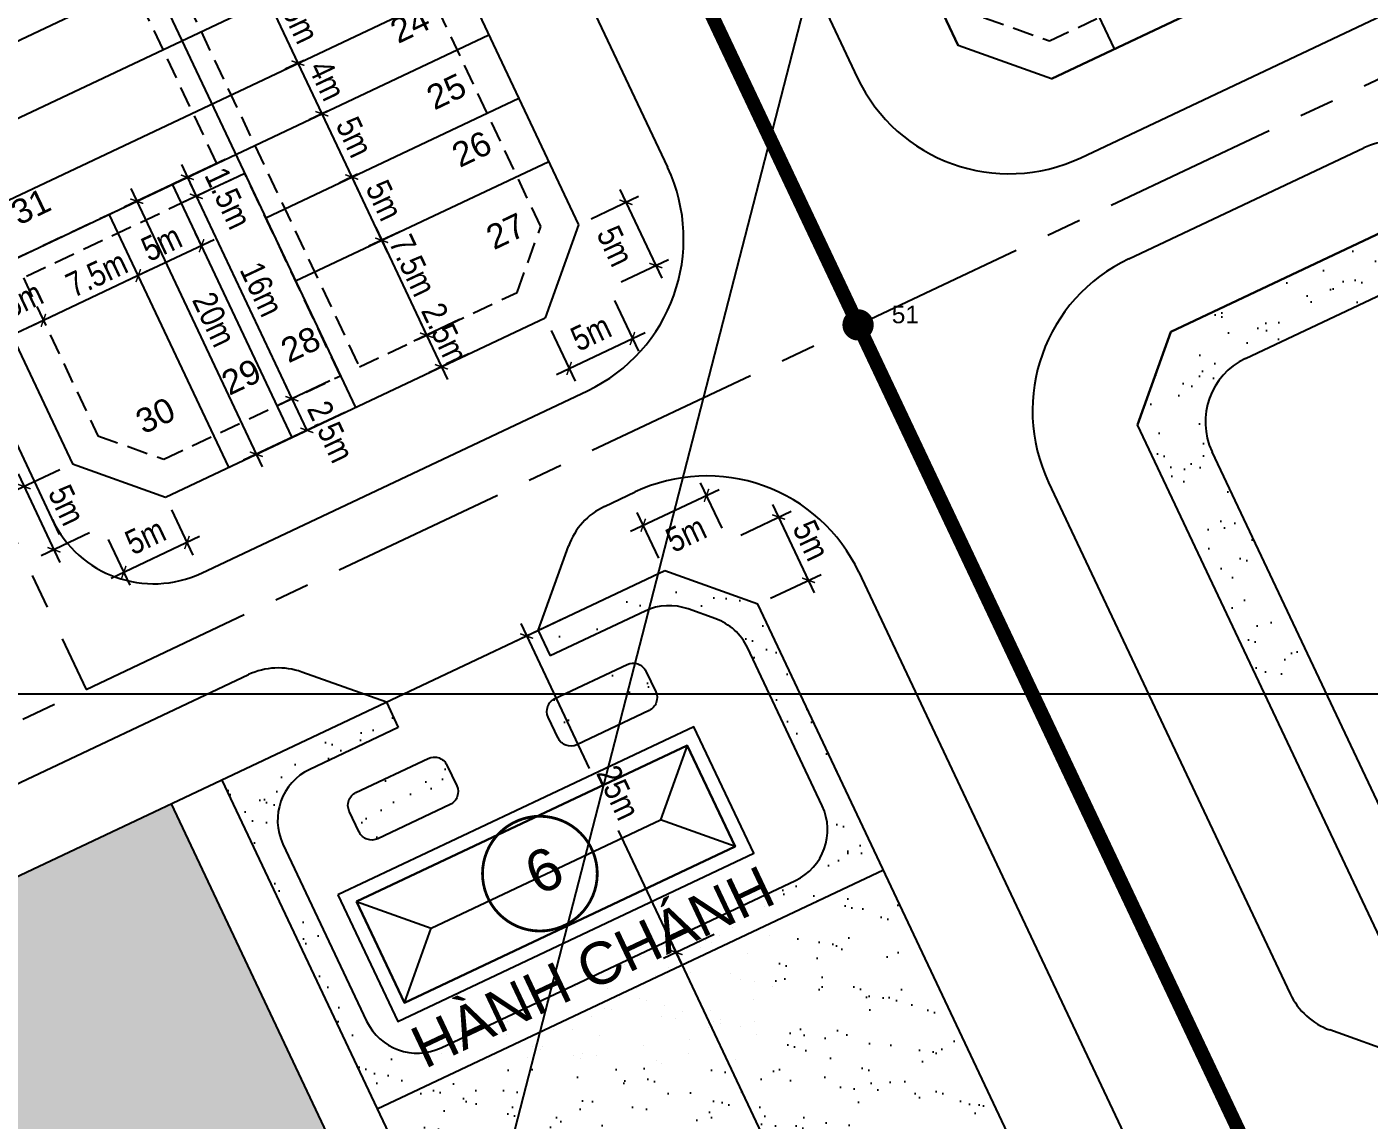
# Model space of a CAD drawing. Extents: x 597165 to 598689, y 1181586 to 1183364.
# Drawn here: x 597685.4 to 597781.3, y 1182523.9 to 1182602 of the extents above; entities that cross this region are included whole.
import ezdxf
from ezdxf.enums import TextEntityAlignment as Align

# ---------------------------------------------------------------- set-up
doc = ezdxf.new("R2010")
doc.units = 0
doc.header["$MEASUREMENT"] = 0
doc.linetypes.add('CENTER', pattern=[2, 1.25, -0.25, 0.25, -0.25])
doc.linetypes.add('DASHED', pattern=[0.75, 0.5, -0.25])
doc.layers.get('0').update_dxf_attribs({"linetype": 'CONTINUOUS'})
doc.layers.get('DEFPOINTS').update_dxf_attribs({"color": 8, "linetype": 'CONTINUOUS'})
for name, color, linetype in [('CGXD', 3, 'CONTINUOUS'), ('DIM-T', 7, 'CONTINUOUS'), ('DTEXT', 7, 'CONTINUOUS'), ('HA-CAY-XANH-KO', 3, 'CONTINUOUS'), ('MOCRANH', 7, 'CONTINUOUS'), ('NEN-HT', 8, 'CONTINUOUS'), ('NET-02', 2, 'CONTINUOUS'), ('NET-03', 3, 'CONTINUOUS'), ('NET-04', 4, 'CONTINUOUS'), ('NET-LE-CO', 3, 'CONTINUOUS'), ('NET-LENGOAI', 4, 'CONTINUOUS'), ('NET-LETRONG', 5, 'CONTINUOUS'), ('NET-PLO', 2, 'CONTINUOUS'), ('NET-RANH-DAT', 7, 'CONTINUOUS'), ('NET-TIM', 2, 'CENTER'), ('TEXT-SOLO', 7, 'CONTINUOUS')]:
    doc.layers.add(name, color=color, linetype=linetype)
doc.styles.add('AVO', font='VHELVEN.TTF')
doc.styles.add('VHEL-C-R', font='VHELVCN.TTF')
doc.styles.add('VHEL-R', font='VHELVEN.TTF')
doc.styles.add('VHELVEB', font='VHELVEB.TTF')
doc.dimstyles.new('TL1000', dxfattribs={"dimscale": 0, "dimtxt": 2, "dimasz": 0.7, "dimexe": 1, "dimexo": 1, "dimgap": 0.5, "dimtad": 1, "dimdec": 1, "dimzin": 12, "dimtxsty": 'VHEL-C-R', "dimblk1": 'ARCHTICK', "dimblk2": 'ARCHTICK', "dimsah": 1, "dimcen": -0.09, "dimdle": 1, "dimclrd": 256, "dimclre": 256, "dimclrt": 256, "dimazin": 3, "dimtfac": 0.005, "dimtdec": 1, "dimtix": 1, "dimtmove": 0, "dimatfit": 3, "dimtolj": 1, "dimtzin": 0})
pattern_1 = [(242.54834, (597971.2955, 1182505.2794), (1.745706, -3.437875), [0, -3.04, 0, -3.4, 0, -3.25]), (212.5483, (597971.2955, 1182505.2794), (-0.816966, -6.61204), [0, -1.64, 0, -2.74, 0, -1.05]), (172.5483, (597973.524, 1182506.321), (-5.637727, -2.647202), [0, -1, 0, -3.6, 0, -4.7]), (162.5483, (597973.524, 1182506.321), (-4.70362, -4.135746), [0, -0.5, 0, -2.36, 0, -2.7])]

# ---------------------------------------------------------------- blocks, each defined once
blk = doc.blocks.new('_ARCHTICK')
at = {"color": 0, "linetype": 'BYBLOCK', "const_width": 0.15}
blk.add_lwpolyline([(-0.5, -0.5), (0.5, 0.5)], dxfattribs=at)
blk = doc.blocks.new('*D453')
at = {"linetype": 'BYBLOCK'}
for p, q in [((597706.049, 1182596.719), (597709.039, 1182590.39)), ((597706.889, 1182596.01), (597705.572, 1182595.388)), ((597709.024, 1182591.489), (597707.707, 1182590.867))]:
    blk.add_line(p, q, dxfattribs=at)
at = {"layer": 'DEFPOINTS', "color": 0, "linetype": 'BYBLOCK'}
for p in [(597707.793, 1182596.437), (597709.929, 1182591.916), (597708.612, 1182591.294)]:
    blk.add_point(p, dxfattribs=at)
at = {"linetype": 'BYBLOCK', "xscale": 0.7, "yscale": 0.7, "zscale": 0.7}
for p, rotation in [((597706.476, 1182595.815), 115.282517245653), ((597708.612, 1182591.294), 295.282517245653)]:
    blk.add_blockref('_ARCHTICK', p, dxfattribs=dict(at, rotation=rotation))
at = {"linetype": 'BYBLOCK', "insert": (597708.804, 1182594.15), "char_height": 1.75, "attachment_point": 5, "rotation": 295.28252, "style": 'VHEL-C-R'}
blk.add_mtext('\\A1;5m', dxfattribs=at)
blk = doc.blocks.new('*D452')
at = {"linetype": 'BYBLOCK'}
for p, q in [((597709.024, 1182591.489), (597707.707, 1182590.867)), ((597708.184, 1182592.198), (597711.174, 1182585.868)), ((597712.037, 1182587.382), (597709.843, 1182586.346))]:
    blk.add_line(p, q, dxfattribs=at)
at = {"layer": 'DEFPOINTS', "color": 0, "linetype": 'BYBLOCK'}
for p in [(597709.929, 1182591.916), (597712.942, 1182587.809), (597710.747, 1182586.773)]:
    blk.add_point(p, dxfattribs=at)
at = {"linetype": 'BYBLOCK', "xscale": 0.7, "yscale": 0.7, "zscale": 0.7}
for p, rotation in [((597708.612, 1182591.294), 115.282517245653), ((597710.747, 1182586.773), 295.282517245653)]:
    blk.add_blockref('_ARCHTICK', p, dxfattribs=dict(at, rotation=rotation))
at = {"linetype": 'BYBLOCK', "insert": (597710.939, 1182589.628), "char_height": 1.75, "attachment_point": 5, "rotation": 295.28252, "style": 'VHEL-C-R'}
blk.add_mtext('\\A1;5m', dxfattribs=at)
blk = doc.blocks.new('*D451')
at = {"linetype": 'BYBLOCK'}
for p, q in [((597710.32, 1182587.677), (597714.377, 1182579.087)), ((597712.037, 1182587.382), (597709.843, 1182586.346)), ((597716.301, 1182581.101), (597713.046, 1182579.564))]:
    blk.add_line(p, q, dxfattribs=at)
at = {"layer": 'DEFPOINTS', "color": 0, "linetype": 'BYBLOCK'}
for p in [(597712.942, 1182587.809), (597717.205, 1182581.528), (597713.95, 1182579.991)]:
    blk.add_point(p, dxfattribs=at)
at = {"linetype": 'BYBLOCK', "xscale": 0.7, "yscale": 0.7, "zscale": 0.7}
for p, rotation in [((597710.747, 1182586.773), 115.282517245653), ((597713.95, 1182579.991), 295.282517245653)]:
    blk.add_blockref('_ARCHTICK', p, dxfattribs=dict(at, rotation=rotation))
at = {"linetype": 'BYBLOCK', "insert": (597712.971, 1182584.979), "char_height": 1.75, "attachment_point": 5, "rotation": 295.28252, "style": 'VHEL-C-R'}
blk.add_mtext('\\A1;7.5m', dxfattribs=at)
blk = doc.blocks.new('*D450')
at = {"linetype": 'BYBLOCK'}
for p, q in [((597716.301, 1182581.101), (597713.046, 1182579.564)), ((597713.523, 1182580.895), (597715.445, 1182576.826)), ((597716.976, 1182578.656), (597714.114, 1182577.303))]:
    blk.add_line(p, q, dxfattribs=at)
at = {"layer": 'DEFPOINTS', "color": 0, "linetype": 'BYBLOCK'}
for p in [(597717.205, 1182581.528), (597717.881, 1182579.083), (597715.018, 1182577.731)]:
    blk.add_point(p, dxfattribs=at)
at = {"linetype": 'BYBLOCK', "xscale": 0.7, "yscale": 0.7, "zscale": 0.7}
for p, rotation in [((597713.95, 1182579.991), 115.282517245653), ((597715.018, 1182577.731), 295.282517245653)]:
    blk.add_blockref('_ARCHTICK', p, dxfattribs=dict(at, rotation=rotation))
at = {"linetype": 'BYBLOCK', "insert": (597715.261, 1182580.101), "char_height": 1.75, "attachment_point": 5, "rotation": 295.28252, "style": 'VHEL-C-R'}
blk.add_mtext('\\A1;2.5m', dxfattribs=at)
blk = doc.blocks.new('*D449')
at = {"linetype": 'BYBLOCK'}
for p, q in [((597698.783, 1182586.816), (597692.453, 1182583.827)), ((597697.974, 1182586.188), (597697.452, 1182587.293))]:
    blk.add_line(p, q, dxfattribs=at)
at = {"layer": 'DEFPOINTS', "color": 0, "linetype": 'BYBLOCK'}
for p in [(597698.401, 1182585.284), (597693.358, 1182584.254), (597693.358, 1182584.254)]:
    blk.add_point(p, dxfattribs=at)
at = {"linetype": 'BYBLOCK', "xscale": 0.7, "yscale": 0.7, "zscale": 0.7}
for p, rotation in [((597697.879, 1182586.389), 25.28251724477174), ((597693.358, 1182584.254), 205.2825172447717)]:
    blk.add_blockref('_ARCHTICK', p, dxfattribs=dict(at, rotation=rotation))
at = {"linetype": 'BYBLOCK', "insert": (597695.023, 1182586.582), "char_height": 1.75, "attachment_point": 5, "rotation": 25.28252, "style": 'VHEL-C-R'}
blk.add_mtext('\\A1;5m', dxfattribs=at)
blk = doc.blocks.new('*D448')
at = {"linetype": 'BYBLOCK'}
blk.add_line((597694.262, 1182584.681), (597685.672, 1182580.624), dxfattribs=at)
at = {"layer": 'DEFPOINTS', "color": 0, "linetype": 'BYBLOCK'}
for p in [(597693.358, 1182584.254), (597686.576, 1182581.051), (597686.576, 1182581.051)]:
    blk.add_point(p, dxfattribs=at)
at = {"linetype": 'BYBLOCK', "xscale": 0.7, "yscale": 0.7, "zscale": 0.7}
for p, rotation in [((597693.358, 1182584.254), 25.28251724477174), ((597686.576, 1182581.051), 205.2825172447717)]:
    blk.add_blockref('_ARCHTICK', p, dxfattribs=dict(at, rotation=rotation))
at = {"linetype": 'BYBLOCK', "insert": (597690.383, 1182584.379), "char_height": 1.75, "attachment_point": 5, "rotation": 25.28252, "style": 'VHEL-C-R'}
blk.add_mtext('\\A1;7.5m', dxfattribs=at)
blk = doc.blocks.new('*D447')
at = {"linetype": 'BYBLOCK'}
blk.add_line((597687.48, 1182581.478), (597683.411, 1182579.556), dxfattribs=at)
at = {"layer": 'DEFPOINTS', "color": 0, "linetype": 'BYBLOCK'}
for p in [(597686.576, 1182581.051), (597684.315, 1182579.983), (597684.315, 1182579.983)]:
    blk.add_point(p, dxfattribs=at)
at = {"linetype": 'BYBLOCK', "xscale": 0.7, "yscale": 0.7, "zscale": 0.7}
for p, rotation in [((597686.576, 1182581.051), 25.28251724477174), ((597684.315, 1182579.983), 205.2825172447717)]:
    blk.add_blockref('_ARCHTICK', p, dxfattribs=dict(at, rotation=rotation))
at = {"linetype": 'BYBLOCK', "insert": (597684.352, 1182582.179), "char_height": 1.75, "attachment_point": 5, "rotation": 25.28252, "style": 'VHEL-C-R'}
blk.add_mtext('\\A1;2.5m', dxfattribs=at)
blk = doc.blocks.new('*D427')
at = {"linetype": 'BYBLOCK'}
for p, q in [((597704.341, 1182600.336), (597706.903, 1182594.911)), ((597705.181, 1182599.627), (597703.864, 1182599.005)), ((597706.889, 1182596.01), (597705.572, 1182595.388))]:
    blk.add_line(p, q, dxfattribs=at)
at = {"layer": 'DEFPOINTS', "color": 0, "linetype": 'BYBLOCK'}
for p in [(597706.085, 1182600.054), (597707.793, 1182596.437), (597706.476, 1182595.815)]:
    blk.add_point(p, dxfattribs=at)
at = {"linetype": 'BYBLOCK', "xscale": 0.7, "yscale": 0.7, "zscale": 0.7}
for p, rotation in [((597704.768, 1182599.432), 115.2825172476471), ((597706.476, 1182595.815), 295.2825172476471)]:
    blk.add_blockref('_ARCHTICK', p, dxfattribs=dict(at, rotation=rotation))
at = {"linetype": 'BYBLOCK', "insert": (597706.865, 1182598.21), "char_height": 1.75, "attachment_point": 5, "rotation": 295.28252, "style": 'VHEL-C-R'}
blk.add_mtext('\\A1;4m', dxfattribs=at)
blk = doc.blocks.new('*D370')
at = {"linetype": 'BYBLOCK'}
for p, q in [((597703.045, 1182604.148), (597701.728, 1182603.526)), ((597702.205, 1182604.857), (597705.195, 1182598.527)), ((597705.181, 1182599.627), (597703.864, 1182599.005))]:
    blk.add_line(p, q, dxfattribs=at)
at = {"layer": 'DEFPOINTS', "color": 0, "linetype": 'BYBLOCK'}
for p in [(597703.949, 1182604.575), (597704.768, 1182599.432), (597706.085, 1182600.054)]:
    blk.add_point(p, dxfattribs=at)
at = {"linetype": 'BYBLOCK', "xscale": 0.7, "yscale": 0.7, "zscale": 0.7}
for p, rotation in [((597702.632, 1182603.953), 115.282517245653), ((597704.768, 1182599.432), 295.282517245653)]:
    blk.add_blockref('_ARCHTICK', p, dxfattribs=dict(at, rotation=rotation))
at = {"linetype": 'BYBLOCK', "insert": (597704.96, 1182602.287), "char_height": 1.75, "attachment_point": 5, "rotation": 295.28252, "style": 'VHEL-C-R'}
blk.add_mtext('\\A1;5m', dxfattribs=at)
blk = doc.blocks.new('*D369')
at = {"linetype": 'BYBLOCK'}
for p, q in [((597699.571, 1182592.553), (597695.958, 1182590.847)), ((597696.435, 1182592.178), (597697.502, 1182589.917)), ((597700.211, 1182591.197), (597696.598, 1182589.49))]:
    blk.add_line(p, q, dxfattribs=at)
at = {"layer": 'DEFPOINTS', "color": 0, "linetype": 'BYBLOCK'}
for p in [(597700.475, 1182592.98), (597701.115, 1182591.624), (597697.502, 1182589.917)]:
    blk.add_point(p, dxfattribs=at)
at = {"linetype": 'BYBLOCK', "xscale": 0.7, "yscale": 0.7, "zscale": 0.7}
for p, rotation in [((597696.862, 1182591.274), 115.2825172410299), ((597697.502, 1182589.917), 295.2825172410299)]:
    blk.add_blockref('_ARCHTICK', p, dxfattribs=dict(at, rotation=rotation))
at = {"linetype": 'BYBLOCK', "insert": (597699.78, 1182589.783), "char_height": 1.75, "attachment_point": 5, "rotation": 295.28252, "style": 'VHEL-C-R'}
blk.add_mtext('\\A1;1.5m', dxfattribs=at)
blk = doc.blocks.new('*D368')
at = {"linetype": 'BYBLOCK'}
for p, q in [((597697.075, 1182590.822), (597704.763, 1182574.546)), ((597707.044, 1182576.729), (597703.432, 1182575.023))]:
    blk.add_line(p, q, dxfattribs=at)
at = {"layer": 'DEFPOINTS', "color": 0, "linetype": 'BYBLOCK'}
for p in [(597701.115, 1182591.624), (597707.949, 1182577.156), (597704.336, 1182575.45)]:
    blk.add_point(p, dxfattribs=at)
at = {"linetype": 'BYBLOCK', "xscale": 0.7, "yscale": 0.7, "zscale": 0.7}
for p, rotation in [((597697.502, 1182589.917), 115.2825172410299), ((597704.336, 1182575.45), 295.2825172410299)]:
    blk.add_blockref('_ARCHTICK', p, dxfattribs=dict(at, rotation=rotation))
at = {"linetype": 'BYBLOCK', "insert": (597702.179, 1182583.279), "char_height": 1.75, "attachment_point": 5, "rotation": 295.28252, "style": 'VHEL-C-R'}
blk.add_mtext('\\A1;16m', dxfattribs=at)
blk = doc.blocks.new('*D367')
at = {"linetype": 'BYBLOCK'}
for p, q in [((597703.909, 1182576.354), (597705.404, 1182573.19)), ((597708.112, 1182574.469), (597704.499, 1182572.762))]:
    blk.add_line(p, q, dxfattribs=at)
at = {"layer": 'DEFPOINTS', "color": 0, "linetype": 'BYBLOCK'}
for p in [(597707.949, 1182577.156), (597709.016, 1182574.896), (597705.404, 1182573.19)]:
    blk.add_point(p, dxfattribs=at)
at = {"linetype": 'BYBLOCK', "xscale": 0.7, "yscale": 0.7, "zscale": 0.7}
for p, rotation in [((597704.336, 1182575.45), 115.2825172410299), ((597705.404, 1182573.19), 295.2825172410299)]:
    blk.add_blockref('_ARCHTICK', p, dxfattribs=dict(at, rotation=rotation))
at = {"linetype": 'BYBLOCK', "insert": (597707.108, 1182573.093), "char_height": 1.75, "attachment_point": 5, "rotation": 295.28252, "style": 'VHEL-C-R'}
blk.add_mtext('\\A1;2.5m', dxfattribs=at)
blk = doc.blocks.new('*D366')
at = {"linetype": 'BYBLOCK'}
for p, q in [((597699.571, 1182592.553), (597692.345, 1182589.14)), ((597692.822, 1182590.472), (597702.218, 1182570.579)), ((597708.112, 1182574.469), (597700.886, 1182571.056))]:
    blk.add_line(p, q, dxfattribs=at)
at = {"layer": 'DEFPOINTS', "color": 0, "linetype": 'BYBLOCK'}
for p in [(597700.475, 1182592.98), (597709.016, 1182574.896), (597701.791, 1182571.483)]:
    blk.add_point(p, dxfattribs=at)
at = {"linetype": 'BYBLOCK', "xscale": 0.7, "yscale": 0.7, "zscale": 0.7}
for p, rotation in [((597693.249, 1182589.567), 115.2825172557725), ((597701.791, 1182571.483), 295.2825172557726)]:
    blk.add_blockref('_ARCHTICK', p, dxfattribs=dict(at, rotation=rotation))
at = {"linetype": 'BYBLOCK', "insert": (597698.78, 1182581.12), "char_height": 1.75, "attachment_point": 5, "rotation": 295.28252, "style": 'VHEL-C-R'}
blk.add_mtext('\\A1;20m', dxfattribs=at)
blk = doc.blocks.new('*D189')
at = {"linetype": 'BYBLOCK'}
for p, q in [((597662.849, 1182530.971), (597659.232, 1182529.263)), ((597659.709, 1182530.594), (597771.357, 1182294.216)), ((597773.642, 1182296.401), (597770.025, 1182294.693))]:
    blk.add_line(p, q, dxfattribs=at)
at = {"layer": 'DEFPOINTS', "color": 0, "linetype": 'BYBLOCK'}
for p in [(597663.753, 1182531.398), (597774.546, 1182296.828), (597770.93, 1182295.12)]:
    blk.add_point(p, dxfattribs=at)
at = {"linetype": 'BYBLOCK', "xscale": 0.7, "yscale": 0.7, "zscale": 0.7}
for p, rotation in [((597660.136, 1182529.69), 115.2825172520224), ((597770.93, 1182295.12), 295.2825172520224)]:
    blk.add_blockref('_ARCHTICK', p, dxfattribs=dict(at, rotation=rotation))
at = {"linetype": 'BYBLOCK', "insert": (597716.793, 1182413), "char_height": 1.75, "attachment_point": 5, "rotation": 295.28252, "style": 'VHEL-C-R'}
blk.add_mtext('\\A1;259.4m', dxfattribs=at)
blk = doc.blocks.new('*D186')
at = {"linetype": 'BYBLOCK'}
for p, q in [((597723.821, 1182559.77), (597720.204, 1182558.062)), ((597720.682, 1182559.393), (597725.579, 1182549.025)), ((597732.213, 1182534.979), (597727.672, 1182544.593)), ((597734.498, 1182537.165), (597730.882, 1182535.456))]:
    blk.add_line(p, q, dxfattribs=at)
at = {"layer": 'DEFPOINTS', "color": 0, "linetype": 'BYBLOCK'}
for p in [(597724.726, 1182560.197), (597735.403, 1182537.592), (597731.786, 1182535.883)]:
    blk.add_point(p, dxfattribs=at)
at = {"linetype": 'BYBLOCK', "xscale": 0.7, "yscale": 0.7, "zscale": 0.7}
for p, rotation in [((597721.109, 1182558.489), 115.2825172524889), ((597731.786, 1182535.883), 295.2825172524889)]:
    blk.add_blockref('_ARCHTICK', p, dxfattribs=dict(at, rotation=rotation))
at = {"linetype": 'BYBLOCK', "insert": (597727.658, 1182547.297), "char_height": 1.75, "attachment_point": 5, "rotation": 295.28252, "style": 'VHEL-C-R'}
blk.add_mtext('\\A1;25m', dxfattribs=at)
blk = doc.blocks.new('*D185')
at = {"linetype": 'BYBLOCK'}
for p, q in [((597734.498, 1182537.165), (597730.882, 1182535.456)), ((597731.359, 1182536.788), (597751.317, 1182494.532)), ((597774.921, 1182444.558), (597753.884, 1182489.096)), ((597777.207, 1182446.743), (597773.59, 1182445.035))]:
    blk.add_line(p, q, dxfattribs=at)
at = {"layer": 'DEFPOINTS', "color": 0, "linetype": 'BYBLOCK'}
for p in [(597735.403, 1182537.592), (597778.111, 1182447.17), (597774.494, 1182445.462)]:
    blk.add_point(p, dxfattribs=at)
at = {"linetype": 'BYBLOCK', "xscale": 0.7, "yscale": 0.7, "zscale": 0.7}
for p, rotation in [((597731.786, 1182535.883), 115.282517252489), ((597774.494, 1182445.462), 295.282517252489)]:
    blk.add_blockref('_ARCHTICK', p, dxfattribs=dict(at, rotation=rotation))
at = {"linetype": 'BYBLOCK', "insert": (597753.634, 1182492.302), "char_height": 1.75, "attachment_point": 5, "rotation": 295.28252, "style": 'VHEL-C-R'}
blk.add_mtext('\\A1;100m', dxfattribs=at)
blk = doc.blocks.new('*D164')
at = {"linetype": 'BYBLOCK'}
for p, q in [((597695.732, 1182567.516), (597697.264, 1182564.272)), ((597697.741, 1182565.604), (597691.411, 1182562.614)), ((597691.211, 1182565.38), (597692.743, 1182562.137))]:
    blk.add_line(p, q, dxfattribs=at)
at = {"layer": 'DEFPOINTS', "color": 0, "linetype": 'BYBLOCK'}
for p in [(597695.305, 1182568.42), (597690.784, 1182566.284), (597692.316, 1182563.041)]:
    blk.add_point(p, dxfattribs=at)
at = {"linetype": 'BYBLOCK', "xscale": 0.7, "yscale": 0.7, "zscale": 0.7}
for p, rotation in [((597696.837, 1182565.177), 25.28251725999436), ((597692.316, 1182563.041), 205.2825172599944)]:
    blk.add_blockref('_ARCHTICK', p, dxfattribs=dict(at, rotation=rotation))
at = {"linetype": 'BYBLOCK', "insert": (597693.864, 1182565.617), "char_height": 1.75, "attachment_point": 5, "rotation": 25.28252, "style": 'VHEL-C-R'}
blk.add_mtext('\\A1;5m', dxfattribs=at)
blk = doc.blocks.new('*D163')
at = {"linetype": 'BYBLOCK'}
for p, q in [((597687.744, 1182570.378), (597684.295, 1182568.749)), ((597684.772, 1182570.08), (597687.762, 1182563.751)), ((597689.88, 1182565.857), (597686.43, 1182564.228))]:
    blk.add_line(p, q, dxfattribs=at)
at = {"layer": 'DEFPOINTS', "color": 0, "linetype": 'BYBLOCK'}
for p in [(597688.648, 1182570.805), (597690.784, 1182566.284), (597687.335, 1182564.655)]:
    blk.add_point(p, dxfattribs=at)
at = {"linetype": 'BYBLOCK', "xscale": 0.7, "yscale": 0.7, "zscale": 0.7}
for p, rotation in [((597685.199, 1182569.176), 115.2825172492049), ((597687.335, 1182564.655), 295.2825172492049)]:
    blk.add_blockref('_ARCHTICK', p, dxfattribs=dict(at, rotation=rotation))
at = {"linetype": 'BYBLOCK', "insert": (597688.246, 1182567.85), "char_height": 1.75, "attachment_point": 5, "rotation": 295.28252, "style": 'VHEL-C-R'}
blk.add_mtext('\\A1;5m', dxfattribs=at)
blk = doc.blocks.new('*D162')
at = {"linetype": 'BYBLOCK'}
for p, q in [((597727.382, 1182582.465), (597729.091, 1182578.848)), ((597722.861, 1182580.329), (597724.57, 1182576.712)), ((597723.238, 1182577.19), (597729.568, 1182580.179))]:
    blk.add_line(p, q, dxfattribs=at)
at = {"layer": 'DEFPOINTS', "color": 0, "linetype": 'BYBLOCK'}
for p in [(597726.955, 1182583.369), (597722.434, 1182581.234), (597728.664, 1182579.752)]:
    blk.add_point(p, dxfattribs=at)
at = {"linetype": 'BYBLOCK', "xscale": 0.7, "yscale": 0.7, "zscale": 0.7}
for p, rotation in [((597728.664, 1182579.752), 25.28251725999437), ((597724.143, 1182577.617), 205.2825172599944)]:
    blk.add_blockref('_ARCHTICK', p, dxfattribs=dict(at, rotation=rotation))
at = {"linetype": 'BYBLOCK', "insert": (597725.703, 1182580.167), "char_height": 1.75, "attachment_point": 5, "rotation": 25.28252, "style": 'VHEL-C-R'}
blk.add_mtext('\\A1;5m', dxfattribs=at)
blk = doc.blocks.new('*D161')
at = {"linetype": 'BYBLOCK'}
for p, q in [((597725.724, 1182588.317), (597729.108, 1182589.915)), ((597727.777, 1182590.393), (597730.766, 1182584.063)), ((597727.859, 1182583.796), (597731.243, 1182585.394))]:
    blk.add_line(p, q, dxfattribs=at)
at = {"layer": 'DEFPOINTS', "color": 0, "linetype": 'BYBLOCK'}
for p in [(597724.82, 1182587.89), (597730.339, 1182584.967), (597726.955, 1182583.369)]:
    blk.add_point(p, dxfattribs=at)
at = {"linetype": 'BYBLOCK', "xscale": 0.7, "yscale": 0.7, "zscale": 0.7}
for p, rotation in [((597728.204, 1182589.488), 115.2825172587214), ((597730.339, 1182584.967), 295.2825172587214)]:
    blk.add_blockref('_ARCHTICK', p, dxfattribs=dict(at, rotation=rotation))
at = {"linetype": 'BYBLOCK', "insert": (597727.439, 1182586.362), "char_height": 1.75, "attachment_point": 5, "rotation": 295.28252, "style": 'VHEL-C-R'}
blk.add_mtext('\\A1;5m', dxfattribs=at)
blk = doc.blocks.new('*D101')
at = {"linetype": 'BYBLOCK'}
for p, q in [((597735.071, 1182566.19), (597733.531, 1182569.45)), ((597728.533, 1182565.983), (597734.863, 1182568.972)), ((597730.55, 1182564.054), (597729.01, 1182567.314))]:
    blk.add_line(p, q, dxfattribs=at)
at = {"layer": 'DEFPOINTS', "color": 0, "linetype": 'BYBLOCK'}
for p in [(597733.959, 1182568.545), (597735.498, 1182565.285), (597730.977, 1182563.15)]:
    blk.add_point(p, dxfattribs=at)
at = {"linetype": 'BYBLOCK', "xscale": 0.7, "yscale": 0.7, "zscale": 0.7}
for p, rotation in [((597733.959, 1182568.545), 25.28251725275693), ((597729.437, 1182566.41), 205.282517252757)]:
    blk.add_blockref('_ARCHTICK', p, dxfattribs=dict(at, rotation=rotation))
at = {"linetype": 'BYBLOCK', "insert": (597732.495, 1182565.79), "char_height": 1.75, "attachment_point": 5, "rotation": 25.28252, "style": 'VHEL-C-R'}
blk.add_mtext('\\A1;5m', dxfattribs=at)
blk = doc.blocks.new('*D100')
at = {"linetype": 'BYBLOCK'}
for p, q in [((597741.678, 1182561.568), (597738.688, 1182567.898)), ((597736.403, 1182565.712), (597740.019, 1182567.421)), ((597738.538, 1182561.191), (597742.155, 1182562.9))]:
    blk.add_line(p, q, dxfattribs=at)
at = {"layer": 'DEFPOINTS', "color": 0, "linetype": 'BYBLOCK'}
for p in [(597739.115, 1182566.994), (597735.498, 1182565.285), (597737.634, 1182560.764)]:
    blk.add_point(p, dxfattribs=at)
at = {"linetype": 'BYBLOCK', "xscale": 0.7, "yscale": 0.7, "zscale": 0.7}
for p, rotation in [((597739.115, 1182566.994), 115.282517245653), ((597741.251, 1182562.473), 295.282517245653)]:
    blk.add_blockref('_ARCHTICK', p, dxfattribs=dict(at, rotation=rotation))
at = {"linetype": 'BYBLOCK', "insert": (597741.443, 1182565.328), "char_height": 1.75, "attachment_point": 5, "rotation": 295.28252, "style": 'VHEL-C-R'}
blk.add_mtext('\\A1;5m', dxfattribs=at)

msp = doc.modelspace()

# ---------------------------------------------------------------- hatches: boundary and pattern name
at = {"layer": 'HA-CAY-XANH-KO'}
h = msp.add_hatch(dxfattribs=at)
h.set_pattern_fill('AR-SAND', color=256, scale=2, angle=359.765823, style=0)
h.set_pattern_definition(pattern_1)
h.paths.add_polyline_path([(597773.83, 1182554.3668), (597778.2537, 1182554.3668), (597770.0825, 1182571.6669, -0.4142136), (597772.4681, 1182578.3234), (597792.5054, 1182587.7875), (597790.7971, 1182591.4043), (597767.1429, 1182580.2319), (597764.7573, 1182573.5754)])
h.paths.add_polyline_path([(597849.0335, 1182554.3668), (597853.4573, 1182554.3668), (597827.7252, 1182608.8464), (597808.8813, 1182599.9459), (597809.6677, 1182598.2811, -0.4212954), (597815.8107, 1182598.7951), (597821.2956, 1182601.3858, -0.3964256), (597827.8132, 1182599.2723, -0.3245029), (597830.0249, 1182594.6117)])
h.paths.add_polyline_path([(597792.5176, 1182514.8016), (597857.6209, 1182545.5515), (597853.4573, 1182554.3668), (597849.0335, 1182554.3668), (597850.1604, 1182551.9811, -0.4142136), (597847.7747, 1182545.3246), (597790.8093, 1182518.4184)])
h = msp.add_hatch(dxfattribs=at)
h.set_pattern_fill('AR-SAND', color=256, scale=2, angle=359.765823, style=0)
h.set_pattern_definition(pattern_1)
h.paths.add_polyline_path([(597722.7896, 1182557.0708), (597729.5814, 1182560.2788, -0.1989124), (597732.6392, 1182560.4274), (597734.6166, 1182559.7187, -0.1989124), (597736.8839, 1182557.6616), (597738.4401, 1182554.3668), (597740.652, 1182554.3668), (597737.6309, 1182560.7629), (597730.9744, 1182563.1486), (597721.9355, 1182558.8793)])
h.paths.add_polyline_path([(597742.2257, 1182546.352, -0.4142136), (597740.3171, 1182541.0268), (597714.9992, 1182529.0685, -0.4142136), (597709.674, 1182530.9771), (597703.6979, 1182543.6296, -0.4142136), (597705.6064, 1182548.9548), (597711.9391, 1182551.9459), (597711.0849, 1182553.7543), (597699.327, 1182548.2007), (597710.4281, 1182524.6976), (597746.5966, 1182541.7809), (597740.652, 1182554.3668), (597738.4401, 1182554.3668)])
h.paths.add_polyline_path([(597709.1361, 1182544.4856, 0.4142136), (597710.4674, 1182544.0085), (597715.64, 1182546.4517, 0.4142136), (597716.1172, 1182547.783), (597715.4139, 1182549.2719, 0.4142136), (597714.0826, 1182549.749), (597708.91, 1182547.3058, 0.4142136), (597708.4328, 1182545.9745)], flags=17)
h.paths.add_polyline_path([(597724.6822, 1182550.7225), (597729.8548, 1182553.1657, 0.3738192), (597730.3827, 1182554.3668), (597723.8592, 1182554.3668), (597723.1248, 1182554.0198, 0.4142136), (597722.6476, 1182552.6885), (597723.3509, 1182551.1996, 0.4142136)])
h.paths.add_polyline_path([(597730.3827, 1182554.3668, 0.0349783), (597730.332, 1182554.497), (597729.6287, 1182555.9859, 0.4142136), (597728.2974, 1182556.463), (597723.8592, 1182554.3668)])
h.paths.add_polyline_path([(597713.4826, 1182526.4003), (597741.9502, 1182539.8463), (597739.9213, 1182544.1419), (597711.4537, 1182530.696)], flags=24)
h = msp.add_hatch(dxfattribs=at)
h.set_pattern_fill('AR-SAND', color=256, scale=2, angle=359.765823, style=0)
h.set_pattern_definition(pattern_1)
h.paths.add_polyline_path([(597579.9014, 1182357.456), (597540.8538, 1182440.1272), (597583.947, 1182460.4811), (597586.7906, 1182454.4607), (597595.6352, 1182451.2908), (597625.8891, 1182465.5805, 0.4136461), (597626.8451, 1182468.2396), (597613.9379, 1182495.7041), (597599.7597, 1182489.0074), (597585.1154, 1182494.2558), (597526.6225, 1182466.6282), (597524.2369, 1182459.9717), (597571.1815, 1182360.5812)])
h.paths.add_polyline_path([(597724.7535, 1182421.9685), (597743.4807, 1182430.8139), (597714.1796, 1182492.8066, -0.4142926), (597710.8873, 1182493.986, -1), (597715.3587, 1182496.098, -0.4141345), (597714.1796, 1182492.8066), (597743.4807, 1182430.8139), (597749.0954, 1182433.4658), (597695.7101, 1182546.4924), (597651.4067, 1182525.5668), (597646.1583, 1182510.9226), (597632.0222, 1182504.2458), (597644.9458, 1182476.7462, 0.4142428), (597647.6067, 1182475.7868, -0.0000249), (597647.6066, 1182475.7868), (597681.0266, 1182491.4927, -0.4142136), (597691.6695, 1182487.655), (597697.6446, 1182474.9409, -0.8466477), (597710.3607, 1182447.8829), (597722.0892, 1182422.9263, 0.4147813)])
h.paths.add_polyline_path([(597696.1335, 1182498.3635), (597716.3778, 1182498.2808), (597716.4004, 1182503.8232), (597696.1562, 1182503.9059)], flags=24)
h = msp.add_hatch(dxfattribs=at)
h.set_pattern_fill('AR-SAND', color=256, scale=2, angle=359.765823, style=0)
h.set_pattern_definition(pattern_1)
h.paths.add_polyline_path([(597718.0248, 1182508.6139), (597747.8638, 1182522.7076, -0.4142136), (597753.189, 1182520.7991), (597761.9392, 1182502.2733, 0.4142136), (597763.2705, 1182501.7961), (597765.0789, 1182502.6503), (597746.5966, 1182541.7809), (597710.4281, 1182524.6976)])
h.paths.add_polyline_path([(597752.7122, 1182435.1741), (597784.3597, 1182450.122), (597786.7453, 1182456.7785), (597770.6483, 1182490.8589), (597768.8399, 1182490.0047, 0.4141778), (597768.3627, 1182488.6735, 0.0000305), (597768.3627, 1182488.6734), (597777.6851, 1182468.9362, -0.4142136), (597775.7766, 1182463.611), (597745.9376, 1182449.5173)])
h.paths.add_polyline_path([(597769.1172, 1182451.8938, -1), (597760.9173, 1182451.9273, -1)], flags=16)
h.paths.add_polyline_path([(597764.2422, 1182449.0039), (597767.7954, 1182450.6822), (597765.8976, 1182454.7001), (597762.3444, 1182453.0219)], flags=8)

# ---------------------------------------------------------------- linework, layer by layer
at = {"layer": 'CGXD', "linetype": 'DASHED', "ltscale": 3}
for points in [[(597665.7712, 1182707.0498), (597661.0643, 1182708.7367), (597649.7938, 1182703.4134), (597709.1582, 1182577.7278), (597720.4287, 1182583.0511), (597722.1156, 1182587.758)], [(597654.5551, 1182686.3084), (597640.0877, 1182679.4751), (597684.5042, 1182585.4369), (597698.9716, 1182592.2703)], [(597823.9932, 1182631.9672), (597825.1861, 1182635.2954), (597819.4205, 1182647.5023), (597748.4397, 1182613.9764), (597753.7631, 1182602.7058), (597758.4699, 1182601.0189)], [(597700.9686, 1182591.5546), (597685.1448, 1182584.0806), (597690.4682, 1182572.8101), (597695.175, 1182571.1232), (597707.8019, 1182577.0872)]]:
    msp.add_lwpolyline(points, close=True, dxfattribs=at)
at = {"layer": 'DTEXT', "const_width": 0.2}
msp.add_lwpolyline([(597717.9538, 1182541.5279, 1), (597726.1537, 1182541.4944, 1)], format="xyb", close=True, dxfattribs=at)
at = {"layer": 'MOCRANH'}
for points, const_width in [([(597744.2307, 1182580.7277, 1), (597745.3477, 1182580.7277, 1)], 1.1169), ([(597744.51, 1182580.7277, 1), (597745.0684, 1182580.7277, 1)], 0.5585)]:
    msp.add_lwpolyline(points, format="xyb", close=True, dxfattribs=dict(at, const_width=const_width))
at = {"layer": 'NEN-HT', "linetype": 'CONTINUOUS'}
msp.add_line((597740.86, 1182603.2), (597717.7, 1182513.3), dxfattribs=at)
at = {"layer": 'NET-02', "ltscale": 150}
for p, q in [((597732.5877, 1182550.6745), (597730.6791, 1182545.3493)), ((597736.0043, 1182543.4408), (597730.6791, 1182545.3493)), ((597708.9594, 1182539.5143), (597714.2846, 1182537.6058)), ((597712.3761, 1182532.2806), (597714.2846, 1182537.6058))]:
    msp.add_line(p, q, dxfattribs=at)
at = {"layer": 'NET-02'}
msp.add_line((597714.2846, 1182537.6058), (597730.6791, 1182545.3493), dxfattribs=at)
at = {"layer": 'NET-03'}
for points in [[(597707.6281, 1182539.9915), (597711.899, 1182530.9493), (597737.3356, 1182542.9637), (597733.0648, 1182552.0058)], [(597708.9594, 1182539.5143), (597732.5877, 1182550.6745), (597736.0043, 1182543.4408), (597712.3761, 1182532.2806)], [(597708.9594, 1182539.5143), (597732.5877, 1182550.6745), (597736.0043, 1182543.4408), (597712.3761, 1182532.2806)]]:
    msp.add_lwpolyline(points, close=True, dxfattribs=at)
at = {"layer": 'NET-04'}
msp.add_line((597253.7231, 1182554.3668), (598599.5681, 1182554.3668), dxfattribs=at)
at = {"layer": 'NET-04', "ltscale": 2}
msp.add_lwpolyline([(597708.9594, 1182539.5143), (597712.3761, 1182532.2806), (597736.0043, 1182543.4408), (597732.5877, 1182550.6745)], close=True, dxfattribs=at)
at = {"layer": 'NET-LE-CO'}
for p, q in [((597772.4681, 1182578.3234), (597792.5054, 1182587.7875)), ((597790.1553, 1182529.1689), (597770.0825, 1182571.6669)), ((597729.5814, 1182560.2788), (597722.7896, 1182557.0708)), ((597734.6166, 1182559.7187), (597732.6392, 1182560.4274)), ((597721.9355, 1182558.8793), (597722.7896, 1182557.0708)), ((597742.2257, 1182546.352), (597736.8839, 1182557.6616)), ((597711.0849, 1182553.7543), (597711.9391, 1182551.9459)), ((597711.9391, 1182551.9459), (597705.6064, 1182548.9548)), ((597695.7101, 1182546.4924), (597749.0954, 1182433.4658)), ((597703.6979, 1182543.6296), (597709.674, 1182530.9771)), ((597714.9992, 1182529.0685), (597740.3171, 1182541.0268))]:
    msp.add_line(p, q, dxfattribs=at)
for points in [[(597723.1248, 1182554.0198), (597728.2974, 1182556.463, -0.4142136), (597729.6287, 1182555.9859), (597730.332, 1182554.497, -0.4142136), (597729.8548, 1182553.1657), (597724.6822, 1182550.7225, -0.4142136), (597723.3509, 1182551.1996), (597722.6476, 1182552.6885, -0.4142136)], [(597708.91, 1182547.3058), (597714.0826, 1182549.749, -0.4142136), (597715.4139, 1182549.2719), (597716.1172, 1182547.783, -0.4142136), (597715.64, 1182546.4517), (597710.4674, 1182544.0085, -0.4142136), (597709.1361, 1182544.4856), (597708.4328, 1182545.9745, -0.4142136)]]:
    msp.add_lwpolyline(points, format="xyb", close=True, dxfattribs=at)
for centre, radius, start, end in [((597774.6035, 1182573.8023), 5, 115.282517, 205.282517), ((597731.2897, 1182556.6619), 4, 70.282517, 115.282517), ((597733.267, 1182555.9532), 4, 25.282517, 70.282517), ((597707.3147, 1182545.3379), 4, 115.282517, 205.282517), ((597738.6088, 1182544.6437), 4, 295.282517, 25.282517), ((597713.2909, 1182532.6854), 4, 205.282517, 295.282517)]:
    msp.add_arc(centre, radius, start, end, dxfattribs=at)
at = {"layer": 'NET-LENGOAI', "ltscale": 20}
for p, q in [((597674.7981, 1182711.3528), (597731.173, 1182591.9967)), ((597627.427, 1182693.402), (597687.716, 1182565.7589)), ((597760.7117, 1182592.6773), (597825.3629, 1182623.2137)), ((597734.0591, 1182621.0082), (597744.7361, 1182598.4029)), ((597764.1283, 1182585.4436), (597780.9366, 1182593.3826)), ((597697.8689, 1182562.9951), (597725.4474, 1182576.0211)), ((597758.4028, 1182569.4681), (597775.6693, 1182532.9117)), ((597726.6709, 1182567.7516), (597728.864, 1182568.7874)), ((597721.9355, 1182558.8793), (597724.0995, 1182564.9174)), ((597744.8396, 1182563.0618), (597794.8082, 1182457.2689)), ((597651.4017, 1182532.2001), (597701.2244, 1182555.7326)), ((597711.0849, 1182553.7543), (597705.0468, 1182555.9183)), ((597786.5385, 1182527.4605), (597778.5034, 1182530.3403))]:
    msp.add_line(p, q, dxfattribs=at)
for centre, radius, start, end in [((597755.5867, 1182603.5279), 12, 205.282517, 295.282517), ((597783.072, 1182588.8615), 5, 70.282517, 115.282517), ((597720.3224, 1182586.8717), 12, 295.282517, 25.282517), ((597769.2533, 1182574.5931), 12, 115.282517, 205.282517), ((597733.989, 1182557.9369), 12, 25.282517, 115.282517), ((597728.8063, 1182563.2305), 5, 115.282517, 160.282517), ((597694.4522, 1182570.2288), 8, 205.282517, 295.282517), ((597703.3599, 1182551.2115), 5, 70.282517, 115.282517), ((597780.1903, 1182535.0471), 5, 205.282517, 250.282517)]:
    msp.add_arc(centre, radius, start, end, dxfattribs=at)
at = {"layer": 'NET-LETRONG'}
for p, q in [((597767.1429, 1182580.2319), (598037.1034, 1182707.7408)), ((598037.1034, 1182707.7408), (597767.1429, 1182580.2319)), ((597697.4852, 1182645.759), (597724.8184, 1182587.8893)), ((597661.3167, 1182628.6757), (597688.6499, 1182570.806)), ((597758.6013, 1182598.3161), (597822.8004, 1182628.639)), ((597822.8004, 1182628.639), (597758.6013, 1182598.3161)), ((597739.1324, 1182627.8282), (597751.9448, 1182600.7018)), ((597751.9448, 1182600.7018), (597739.1324, 1182627.8282)), ((597758.6013, 1182598.3161), (597751.9448, 1182600.7018)), ((597724.8184, 1182587.8893), (597722.4328, 1182581.2329)), ((597695.3064, 1182568.4204), (597722.4328, 1182581.2329)), ((597764.7573, 1182573.5754), (597767.1429, 1182580.2319)), ((597767.1429, 1182580.2319), (597764.7573, 1182573.5754)), ((597850.7798, 1182391.4496), (597764.7573, 1182573.5754)), ((597688.6499, 1182570.806), (597695.3064, 1182568.4204)), ((597730.9744, 1182563.1486), (597651.4067, 1182525.5668)), ((597737.6309, 1182560.7629), (597730.9744, 1182563.1486)), ((597786.7453, 1182456.7785), (597737.6309, 1182560.7629)), ((597699.327, 1182548.2007), (597752.7122, 1182435.1741)), ((597710.4281, 1182524.6976), (597746.5966, 1182541.7809))]:
    msp.add_line(p, q, dxfattribs=at)
at = {"layer": 'NET-PLO'}
for p, q in [((597647.3698, 1182705.0333), (597708.8696, 1182574.8266)), ((597763.1224, 1182600.4515), (597754.5807, 1182618.5358)), ((597676.2645, 1182597.0282), (597712.4331, 1182614.1115)), ((597678.4, 1182592.5072), (597714.5685, 1182609.5904)), ((597680.5354, 1182587.9861), (597716.7039, 1182605.0694)), ((597682.2437, 1182584.3692), (597718.4122, 1182601.4525)), ((597702.4634, 1182588.3898), (597720.5476, 1182596.9315)), ((597704.5988, 1182583.8688), (597722.683, 1182592.4104)), ((597704.3485, 1182572.6912), (597695.8069, 1182590.7755)), ((597699.8275, 1182570.5558), (597691.2858, 1182588.6401))]:
    msp.add_line(p, q, dxfattribs=at)
at = {"layer": 'NET-RANH-DAT', "linetype": 'DASHED', "ltscale": 20, "const_width": 1, "flags": 128}
for points in [[(597667.9131, 1182743.4907), (597951.0816, 1182143.98)], [(597667.9131, 1182743.4907), (597951.0773, 1182143.9787)], [(597667.9131, 1182743.4907), (597951.0773, 1182143.9787)]]:
    msp.add_lwpolyline(points, dxfattribs=at)
at = {"layer": 'NET-RANH-DAT', "color": 1, "linetype": 'DASHED', "ltscale": 20, "const_width": 1, "flags": 128}
msp.add_lwpolyline([(597667.9131, 1182743.4907), (597951.0773, 1182143.9787)], dxfattribs=at)
at = {"layer": 'NET-TIM', "ltscale": 10}
for p, q in [((597674.7464, 1182729.0233), (597957.482, 1182130.4189)), ((597619.5894, 1182702.9713), (597689.6309, 1182554.6804)), ((597744.7879, 1182580.7324), (597973.1016, 1182688.5706)), ((597490.7043, 1182460.7224), (597744.7879, 1182580.7324))]:
    msp.add_line(p, q, dxfattribs=at)

# ---------------------------------------------------------------- texts
at = {"layer": 'DTEXT', "style": 'VHEL-R'}
for s, p in [('6', (597721.9295, 1182539.902)), ('HAØNH CHAÙNH', (597713.8247, 1182527.53))]:
    msp.add_text(s, height=3, rotation=25.282517, dxfattribs=at).set_placement(p)
at = {"layer": 'MOCRANH', "color": 1, "style": 'VHELVEB'}
msp.add_text('51', height=1.25, dxfattribs=at).set_placement((597748.1681, 1182580.8445), align=Align.CENTER)
at = {"layer": 'TEXT-SOLO', "color": 3, "style": 'AVO'}
for s, p in [('24', (597713.1509, 1182601.3798)), ('25', (597715.7409, 1182596.626)), ('26', (597717.5529, 1182592.5189)), ('31', (597686.0479, 1182588.4013)), ('27', (597719.994, 1182586.6389)), ('28', (597705.3211, 1182578.5528)), ('29', (597701.0869, 1182576.2323)), ('30', (597694.9517, 1182573.4695))]:
    msp.add_text(s, height=1.75, rotation=25.516695, dxfattribs=at).set_placement(p, align=Align.CENTER)

# ---------------------------------------------------------------- dimensions: what is measured, and where the dimension line sits
at = {"layer": 'DIM-T', "color": 1}
for p1, p2, picture, middle in [((597703.9494, 1182604.5748), (597706.0848, 1182600.0537), '*D370', (597704.9603, 1182602.2874)), ((597706.0848, 1182600.0537), (597707.7931, 1182596.4369), '*D427', (597706.8653, 1182598.2105)), ((597707.7931, 1182596.4369), (597709.9285, 1182591.9158), '*D453', (597708.804, 1182594.1495))]:
    dim = msp.add_aligned_dim(p1=p1, p2=p2, distance=-1.4565, dimstyle='TL1000', override={"dimscale": 1, "dimtxt": 1.75, "dimdsep": 46, "dimpost": 'm'}, dxfattribs=at)
    dim.commit()
    dim.dimension.update_dxf_attribs({"geometry": picture, "text_midpoint": middle})
at = {"layer": 'DIM-T'}
for p1, p2, distance, override, picture, middle in [((597700.4747, 1182592.9802), (597709.0164, 1182574.896), -7.9912, {"dimscale": 1, "dimtxt": 1.75, "dimpost": 'm'}, '*D366', (597698.78, 1182581.1204)), ((597737.6337, 1182560.7643), (597735.4983, 1182565.2853), -4, {"dimscale": 1, "dimtxt": 1.75, "dimpost": 'm'}, '*D100', (597741.4431, 1182565.3284)), ((597663.7531, 1182531.3983), (597774.5464, 1182296.8282), -4, {"dimscale": 1, "dimtxt": 1.75, "dimdsep": 46, "dimpost": 'm'}, '*D189', (597716.7931, 1182413.0002))]:
    dim = msp.add_aligned_dim(p1=p1, p2=p2, distance=distance, dimstyle='TL1000', override=override, dxfattribs=at)
    dim.commit()
    dim.dimension.update_dxf_attribs({"geometry": picture, "text_midpoint": middle})
for base, p1, p2, angle, override, picture, middle, dimtype in [((597697.5025, 1182589.9175), (597700.4747, 1182592.9802), (597701.1154, 1182591.6239), 295.282517, {"dimscale": 1, "dimtxt": 1.75, "dimpost": 'm'}, '*D369', (597699.7803, 1182589.7827), 161), ((597730.3392, 1182584.9673), (597724.8199, 1182587.89), (597726.9553, 1182583.3689), 295.282517, {"dimscale": 1, "dimtxt": 1.75, "dimpost": 'm'}, '*D161', (597727.4388, 1182586.3622), 161), ((597728.6636, 1182579.7521), (597722.4342, 1182581.2335), (597726.9553, 1182583.3689), 25.282517, {"dimscale": 1, "dimtxt": 1.75, "dimpost": 'm'}, '*D162', (597725.7026, 1182580.1674), 161), ((597705.4035, 1182573.1895), (597707.9487, 1182577.1565), (597709.0164, 1182574.896), 295.282517, {"dimscale": 1, "dimtxt": 1.75, "dimpost": 'm', "dimse1": 1}, '*D367', (597707.1077, 1182573.0932), 160), ((597687.3346, 1182564.6551), (597688.6485, 1182570.8054), (597690.7839, 1182566.2843), 295.282517, {"dimscale": 1, "dimtxt": 1.75, "dimpost": 'm'}, '*D163', (597688.2461, 1182567.8505), 161), ((597733.9586, 1182568.5454), (597730.9773, 1182563.1499), (597735.4983, 1182565.2853), 25.282517, {"dimscale": 1, "dimtxt": 1.75, "dimpost": 'm'}, '*D101', (597732.495, 1182565.7902), 161), ((597692.3157, 1182563.0413), (597695.305, 1182568.4197), (597690.7839, 1182566.2843), 205.282517, {"dimscale": 1, "dimtxt": 1.75, "dimpost": 'm'}, '*D164', (597693.8638, 1182565.6173), 161), ((597731.7857, 1182535.8834), (597724.7256, 1182560.1971), (597735.4026, 1182537.5918), 295.282517, {"dimscale": 1, "dimtxt": 1.75, "dimdsep": 46, "dimpost": 'm'}, '*D186', (597727.6584, 1182547.2968), 161), ((597774.4939, 1182445.4622), (597735.4026, 1182537.5918), (597778.1108, 1182447.1705), 115.282517, {"dimscale": 1, "dimtxt": 1.75, "dimdsep": 46, "dimpost": 'm'}, '*D185', (597753.6337, 1182492.3022), 160)]:
    dim = msp.add_linear_dim(base=base, p1=p1, p2=p2, angle=angle, dimstyle='TL1000', override=override, dxfattribs=at)
    dim.commit()
    dim.dimension.update_dxf_attribs({"geometry": picture, "text_midpoint": middle, "dimtype": dimtype})
dim = msp.add_linear_dim(base=(597704.3358, 1182575.45), p1=(597701.1154, 1182591.6239), p2=(597707.9487, 1182577.1565), angle=295.282517, dimstyle='TL1000', override={"dimscale": 1, "dimtxt": 1.75, "dimpost": 'm', "dimse1": 1}, dxfattribs=at)
dim.commit()
dim.dimension.update_dxf_attribs({"geometry": '*D368', "text_midpoint": (597702.1793, 1182583.279)})
at = {"layer": 'DIM-T', "color": 1}
for base, p1, p2, angle, picture, middle in [((597710.747, 1182586.7727), (597709.9285, 1182591.9158), (597712.9416, 1182587.8093), 115.282517, '*D452', (597710.9394, 1182589.6284)), ((597693.3575, 1182584.2538), (597698.4008, 1182585.2837), (597693.3575, 1182584.2538), 25.282517, '*D449', (597695.0229, 1182586.5817))]:
    dim = msp.add_linear_dim(base=base, p1=p1, p2=p2, angle=angle, dimstyle='TL1000', override={"dimscale": 1, "dimtxt": 1.75, "dimdsep": 46, "dimpost": 'm'}, dxfattribs=at)
    dim.commit()
    dim.dimension.update_dxf_attribs({"geometry": picture, "text_midpoint": middle})
for base, p1, p2, angle, picture, middle in [((597713.9501, 1182579.9911), (597712.9416, 1182587.8093), (597717.2049, 1182581.5284), 115.282517, '*D451', (597712.9707, 1182584.9789)), ((597686.5759, 1182581.0507), (597693.3575, 1182584.2538), (597686.5759, 1182581.0507), 25.282517, '*D448', (597690.383, 1182584.379)), ((597684.3154, 1182579.983), (597686.5759, 1182581.0507), (597684.3154, 1182579.983), 25.282517, '*D447', (597684.3518, 1182582.1793)), ((597715.0178, 1182577.7306), (597717.2049, 1182581.5284), (597717.8807, 1182579.0828), 115.282517, '*D450', (597715.2608, 1182580.101))]:
    dim = msp.add_linear_dim(base=base, p1=p1, p2=p2, angle=angle, dimstyle='TL1000', override={"dimscale": 1, "dimtxt": 1.75, "dimdsep": 46, "dimpost": 'm'}, dxfattribs=at)
    dim.commit()
    dim.dimension.update_dxf_attribs({"geometry": picture, "text_midpoint": middle, "dimtype": 160})

doc.saveas('drawing.dxf')
